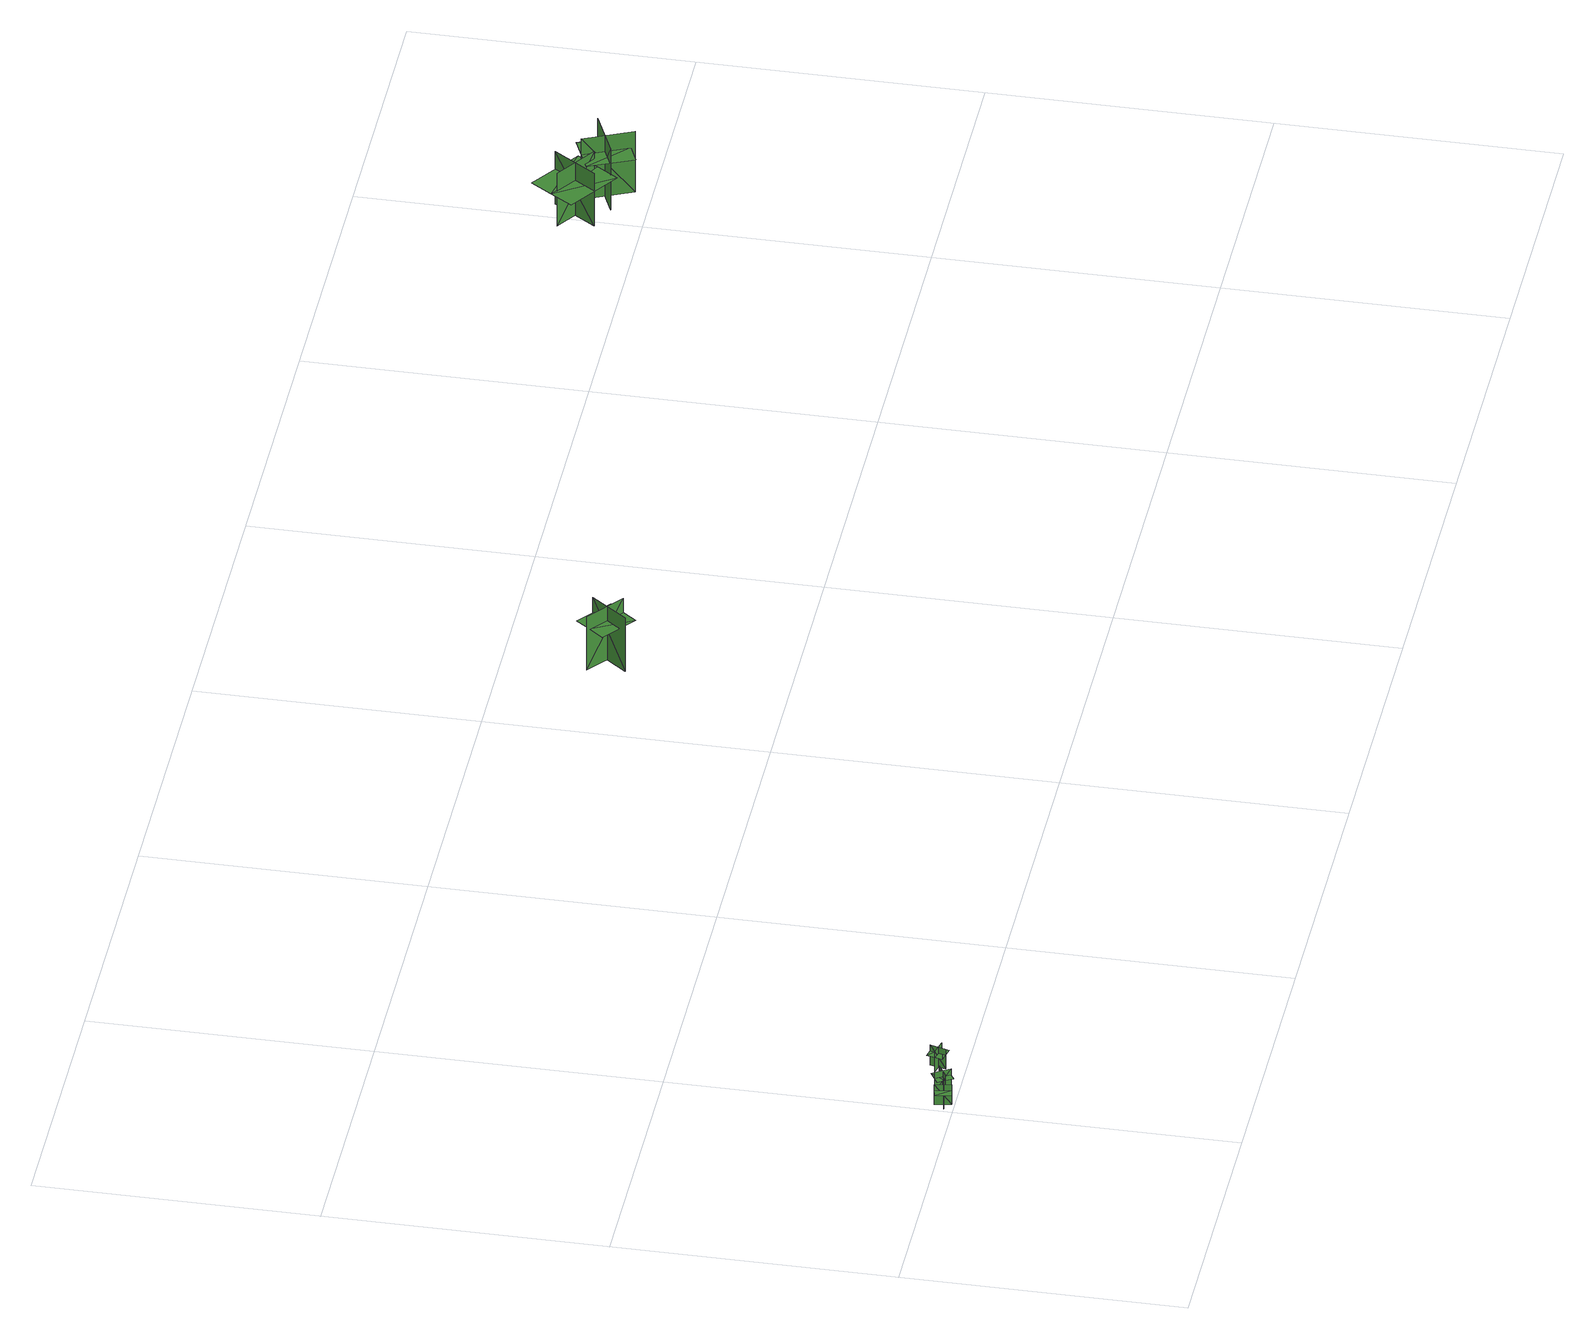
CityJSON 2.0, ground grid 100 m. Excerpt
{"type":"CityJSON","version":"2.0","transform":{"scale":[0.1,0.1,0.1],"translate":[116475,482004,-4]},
"CityObjects":{
"tree1":{"type":"SolitaryVegetationObject","geometry":[{"type":"MultiSurface","lod":"1","boundaries":[[[0,1,2]],[[0,2,3]],[[4,5,6]],[[4,6,7]],[[8,9,10]],[[8,10,11]],[[8,11,12]],[[8,12,13]]]}]},
"tree2":{"type":"SolitaryVegetationObject","geometry":[{"type":"MultiSurface","lod":"1","boundaries":[[[14,15,16]],[[14,16,17]],[[18,19,20]],[[18,20,21]],[[22,23,24]],[[22,24,25]],[[22,25,26]],[[22,26,27]]]}]},
"tree3":{"type":"SolitaryVegetationObject","geometry":[{"type":"MultiSurface","lod":"1","boundaries":[[[28,29,30]],[[28,30,31]],[[32,33,34]],[[32,34,35]],[[36,37,38]],[[36,38,39]],[[36,39,40]],[[36,40,41]]]}]},
"tree4":{"type":"SolitaryVegetationObject","geometry":[{"type":"MultiSurface","lod":"1","boundaries":[[[42,43,44]],[[42,44,45]],[[46,47,48]],[[46,48,49]],[[50,51,52]],[[50,52,53]],[[50,54,55]],[[50,55,51]]]}]},
"tree5":{"type":"SolitaryVegetationObject","geometry":[{"type":"MultiSurface","lod":"1","boundaries":[[[56,57,58]],[[56,58,59]],[[60,61,62]],[[60,62,63]],[[64,65,66]],[[64,66,67]],[[64,67,68]],[[64,68,69]]]}]},
"tree6":{"type":"SolitaryVegetationObject","geometry":[{"type":"MultiSurface","lod":"1","boundaries":[[[70,71,72]],[[70,72,73]],[[74,75,76]],[[74,76,77]],[[78,79,80]],[[78,80,81]],[[78,82,83]],[[78,83,79]]]}]}
},
"vertices":[
[17,34,2],[75,46,2],[75,46,84],[17,34,84],[49,12,2],[38,70,2],[38,70,84],[49,12,84],[49,12,61],[78,18,61],[67,76,61],[38,70,61],[9,64,61],[20,6,61],
[108,81,4],[139,31,4],[139,31,86],[108,81,86],[99,43,4],[149,74,4],[149,74,86],[99,43,86],[99,43,63],[115,18,63],[164,49,63],[149,74,63],[133,99,63],[83,68,63],
[249,70,5],[264,127,5],[264,127,87],[249,70,87],[283,90,5],[226,104,5],[226,104,87],[283,90,87],[283,90,64],[290,119,64],[233,133,64],[226,104,64],[219,76,64],[276,62,64],
[2325,1697,34],[2455,1594,34],[2455,1594,254],[2325,1697,254],[2341,1567,34],[2444,1697,34],[2444,1697,254],[2341,1567,254],[2336,1688,197],[2455,1594,197],[2495,1645,197],[2377,1740,197],[2296,1637,197],[2414,1543,197],
[4943,2156,27],[4943,2156,244],[5048,2311,244],[5048,2311,27],[4921,2280,27],[4921,2280,244],[5071,2180,244],[5071,2180,27],[4898,2296,173],[4846,2218,173],[5033,2093,173],[5085,2171,173],[5137,2248,173],[4950,2373,173],
[5164,2055,30],[5086,2228,30],[5086,2228,281],[5164,2055,281],[5215,2195,30],[5043,2118,30],[5043,2118,281],[5215,2195,281],[5157,2070,216],[5086,2228,216],[5018,2197,216],[5089,2039,216],[5225,2101,216],[5154,2258,216]
]}
